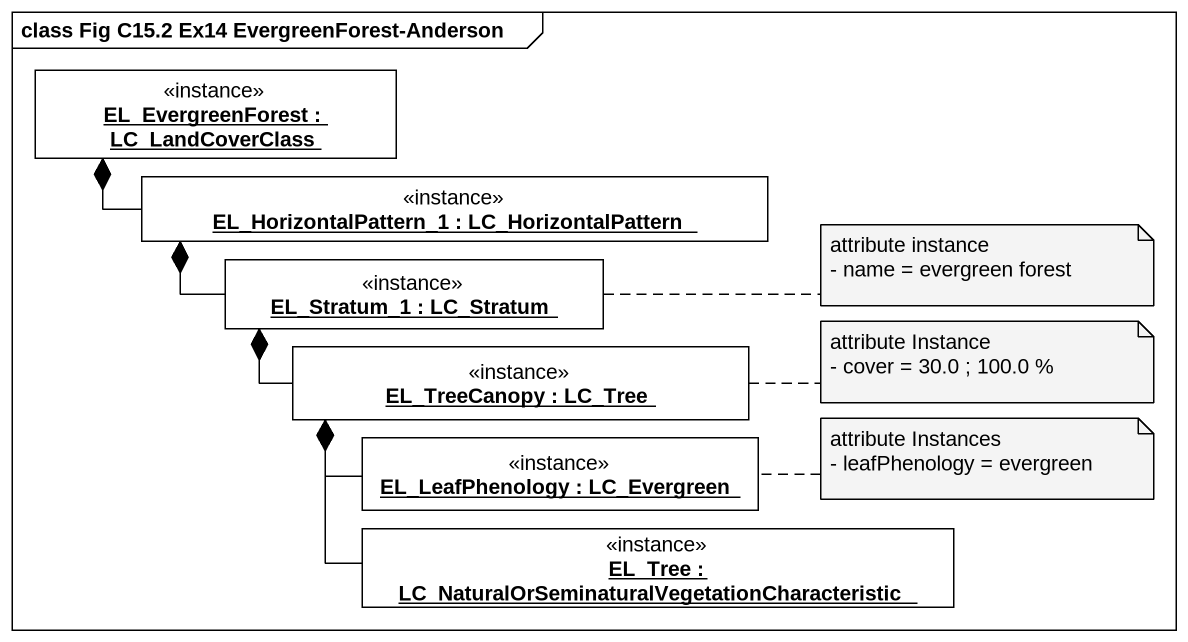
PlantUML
@startuml
mainframe class Fig C15.2 Ex14 EvergreenForest-Anderson
hide circle
hide empty members
object "EL_EvergreenForest : LC_LandCoverClass" as EL_EvergreenForest <<instance>> #FFFFFF
object "EL_HorizontalPattern_1 : LC_HorizontalPattern" as EL_HorizontalPattern_1 <<instance>> #FFFFFF
object "EL_Stratum_1 : LC_Stratum" as EL_Stratum_1 <<instance>> #FFFFFF
object "EL_TreeCanopy : LC_Tree" as EL_TreeCanopy <<instance>> #FFFFFF
object "EL_LeafPhenology : LC_Evergreen" as EL_LeafPhenology <<instance>> #FFFFFF
object "EL_Tree : LC_NaturalOrSeminaturalVegetationCharacteristic" as EL_Tree <<instance>> #FFFFFF
EL_HorizontalPattern_1 -left-* EL_EvergreenForest
EL_Stratum_1 -up-* EL_HorizontalPattern_1
EL_TreeCanopy -up-* EL_Stratum_1
EL_LeafPhenology -up-* EL_TreeCanopy
EL_Tree -up-* EL_TreeCanopy
note right of EL_Stratum_1
  attribute instance
  - name = evergreen forest
end note
note right of EL_TreeCanopy
  attribute Instance
  - cover = 30.0 ; 100.0 %
end note
note right of EL_LeafPhenology
  attribute Instances
  - leafPhenology = evergreen
end note
@enduml
